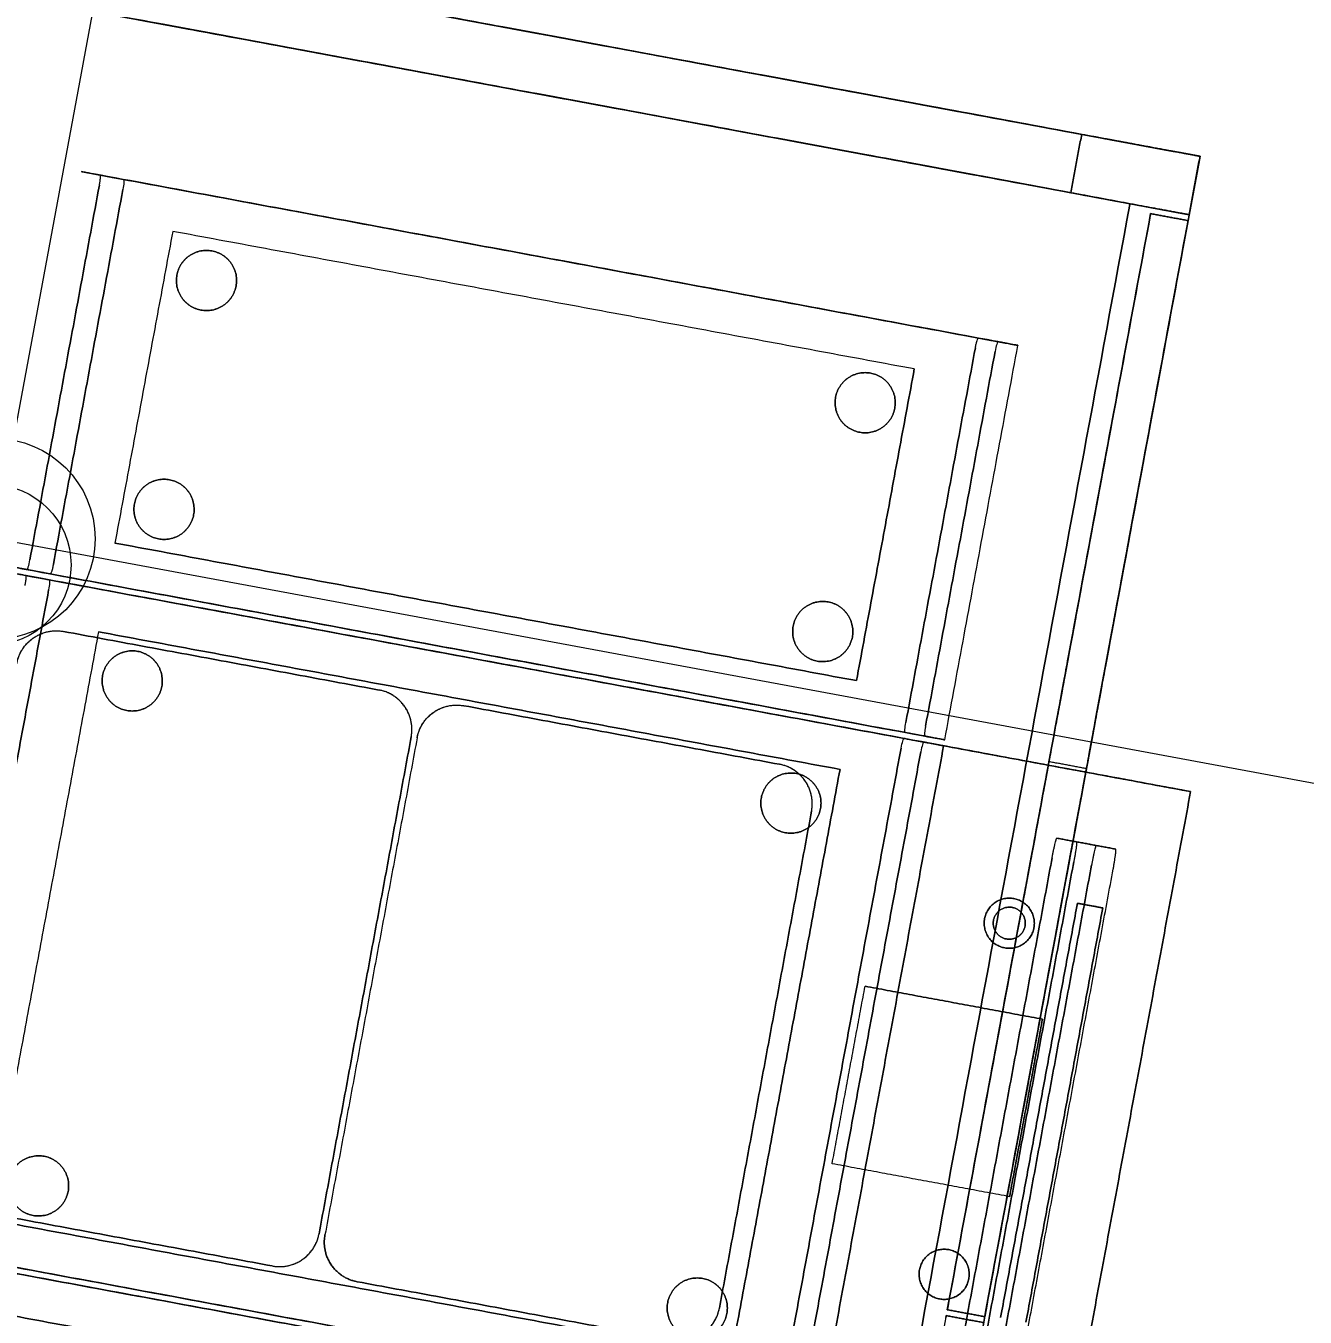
# Model space of a CAD drawing. Header units: millimetres. Extents: x 2027740 to 2136289, y -1533552 to -1491502.
# Drawn here: x 2103637 to 2104275, y -1509043 to -1508400 of the extents above; entities that cross this region are included whole.
import ezdxf

# ---------------------------------------------------------------- set-up
doc = ezdxf.new("R2010")
doc.units = ezdxf.units.MM
doc.header["$MEASUREMENT"] = 0
doc.linetypes.add('AUSGEZOGEN', pattern=[0])
doc.linetypes.add('DGN Style 4', pattern=[5874.535883, 2935.433295, -1467.716648, 3.669292, -1467.716648])
doc.layers.add('06_Ansichten', color=7, linetype='Continuous', lineweight=0)
doc.layers.add('10_Einrichtung', color=7, linetype='Continuous', lineweight=0)
doc.styles.get("Standard").update_dxf_attribs({"font": 'isocp.shx'})
doc.styles.add('Style-ISOCPEUR', font='arial.ttf')
doc.dimstyles.new('DIN919_1-50', dxfattribs={"dimscale": 2.5, "dimtxt": 5, "dimasz": 1.5, "dimexe": 2.5, "dimexo": 0, "dimgap": 1, "dimtad": 1, "dimdec": 1, "dimzin": 9, "dimdsep": 46, "dimtxsty": 'Standard', "dimblk": 'BEMSTR', "dimcen": 6, "dimse1": 1, "dimse2": 1, "dimclrd": 256, "dimclre": 7, "dimclrt": 7, "dimadec": 0, "dimazin": 0, "dimtfac": 1, "dimtdec": 0, "dimtmove": 0, "dimatfit": 1, "dimldrblk": 'BEMSTR', "dimfxl": 1, "dimtolj": 1, "dimtzin": 9, "dimarcsym": 0})

# ---------------------------------------------------------------- blocks, each defined once
blk = doc.blocks.new('BEMSTR')
for p, q in [((-0.01, -0.01), (0.01, 0.01)), ((0, 0.01), (0, -0.01)), ((-0.01, 0), (0.01, 0))]:
    blk.add_line(p, q)
blk = doc.blocks.new('*D141')
at = {"layer": '06_Ansichten', "linetype": 'AUSGEZOGEN', "lineweight": -2, "transparency": 16777216}
for p, q in [((2106314.95, -1506121.12), (2103368.73, -1505555.61)), ((2112708.24, -1507348.27), (2109261.16, -1506686.63)), ((2115654.46, -1507913.78), (2118600.67, -1508479.29))]:
    blk.add_line(p, q, dxfattribs=at)
at = {"layer": 'Defpoints', "color": 0, "linetype": 'AUSGEZOGEN', "lineweight": 0, "transparency": 16777216}
for p in [(2109306.5, -1506450.45), (2109261.16, -1506686.63), (2112753.57, -1507112.09)]:
    blk.add_point(p, dxfattribs=at)
at = {"layer": '06_Ansichten', "linetype": 'AUSGEZOGEN', "lineweight": -2, "transparency": 16777216, "xscale": 3000, "yscale": 3000, "zscale": 3000}
for p, rotation in [((2109261.16, -1506686.63), 349.1345598095053), ((2112708.24, -1507348.27), 169.1345598095054)]:
    blk.add_blockref('BEMSTR', p, dxfattribs=dict(at, rotation=rotation))
at = {"layer": '06_Ansichten', "color": 7, "linetype": 'AUSGEZOGEN', "transparency": 16777216, "insert": (2110998.1, -1506947.63), "char_height": 100, "attachment_point": 5, "rotation": 349.13456, "style": 'Style-ISOCPEUR'}
blk.add_mtext('\\A1;\\fArial|b0|i0|c00|p39;3510', dxfattribs=at)
blk = doc.blocks.new('*U181')
at = {"layer": '10_Einrichtung', "lineweight": 0}
for points in [[(-1040, 324), (-1040, 324), (-1040, 299.15), (-1040, 264)], [(-1040, 264), (-1040, 298.56), (-1040, 323), (-1040, 323)], [(-1040, 323), (-1040, 323), (-1040, 298.56), (-1040, 264)], [(-1010.4, 264), (-1010.4, 299.15), (-1010.4, 324), (-1010.4, 324)], [(-1010.4, 323), (-1010.4, 323), (-1010.4, 298.56), (-1010.4, 264)], [(-1010.4, 264), (-1010.4, 298.56), (-1010.4, 323), (-1010.4, 323)]]:
    blk.add_rational_spline(points, [1, 0.804737854124, 0.804737854124, 1], degree=3, dxfattribs=at)
at = {"layer": '10_Einrichtung', "color": 7, "linetype": 'Continuous', "lineweight": 0}
for points in [[(1040, 324), (-1040, 324)], [(-1040, 324), (1040, 324)], [(-452.7, 324), (-1006.4, 324)], [(-452.7, 324), (-1006.4, 324)], [(-452.7, 324), (-1006.4, 324)], [(-452.7, 324), (-1006.4, 324)], [(-452.7, 324), (-1006.4, 324)], [(-452.7, 324), (-1006.4, 324)], [(-729.55, 324), (-729.55, 305)], [(-729.55, 324), (-729.55, 305)], [(-729.55, 324), (-729.55, 305)], [(-452.7, 305), (-1006.4, 305)], [(-452.7, 305), (-1006.4, 305)], [(-452.7, 305), (-1006.4, 305)], [(-452.7, 305), (-1006.4, 305)], [(-1006.4, 305), (-452.7, 305)], [(-452.7, 305), (-1006.4, 305)], [(-1010, 294), (1010, 294)], [(1010, 294), (-1010, 294)]]:
    blk.add_open_spline(points, degree=1, dxfattribs=at)
at = {"layer": '10_Einrichtung', "lineweight": 0}
for points, degree in [([(-1040, 324), (-1010.4, 324)], 1), ([(-1040, -256), (-1040, 324)], 1), ([(-1040, -256), (-1040, 324)], 1), ([(-1040, 324), (-1010.4, 324)], 1), ([(-1040, 324), (-1040, 323)], 1), ([(-1040, 324), (-1040, -256)], 1), ([(-1010.4, 324), (-1040, 324)], 1), ([(-1040, 324), (-1010.4, 324)], 1), ([(-1040, 324), (-1010.4, 324)], 1), ([(-1040, 324), (-1010.4, 324)], 1), ([(-1040, 324), (-1010.4, 324)], 1), ([(-1040, 324), (-1010.4, 324)], 1), ([(-1040, 323), (-1040, 324)], 1), ([(-1040, 324), (-1010.4, 324)], 1), ([(-1040, 324), (-1010.4, 324)], 1), ([(-1040, 324), (-1010.4, 324)], 1), ([(-1040, 323), (-1040, 324)], 1), ([(-1010.4, 324), (-1040, 324)], 1), ([(-1040, 324), (-1040, 323)], 1), ([(-1040, -256), (-1040, 324)], 1), ([(-1040, -256), (-1040, 324)], 1), ([(-1040, 324), (-1010.4, 324)], 1), ([(-1010.4, 324), (-1040, 324)], 1), ([(-1040, -256), (-1040, 324)], 1), ([(-1040, 324), (-1040, 323)], 1), ([(-1040, 324), (-1010.4, 324)], 1), ([(-1040, -256), (-1040, 324)], 1), ([(-1040, -256), (-1040, 324)], 1), ([(-1040, 324), (-1010.4, 324)], 1), ([(-1040, 323), (-1040, 324)], 1), ([(-1040, 324), (-1040, -256)], 1), ([(-1040, -255), (-1040, 323)], 1), ([(-1040, -255), (-1040, 323)], 1), ([(-1040, 323), (-1040, -255)], 1), ([(-1040, -255), (-1040, 323)], 1), ([(-1040, -255), (-1040, 323)], 1), ([(-1040, -255), (-1040, 323)], 1), ([(-1040, -255), (-1040, 323)], 1), ([(-1040, -255), (-1040, 323)], 1), ([(-1040, 323), (-1040, -255)], 1), ([(-1040, -255), (-1040, 323)], 1), ([(-1040, -255), (-1040, 323)], 1), ([(-1040, 323), (-1040, -255)], 1), ([(-1040, -255), (-1040, 323)], 1), ([(-1040, -255), (-1040, 323)], 1), ([(-1040, -255), (-1040, 323)], 1), ([(-1040, -255), (-1040, 323)], 1), ([(-1040, -255), (-1040, 323)], 1), ([(-1040, -255), (-1040, 323)], 1), ([(-1010.4, -256), (-1010.4, 324)], 1), ([(-1010.4, -256), (-1010.4, 324)], 1), ([(-1010.4, 323), (-1010.4, 324)], 1), ([(-1010.4, 324), (-1010.4, -256)], 1), ([(-1010.4, 324), (-1010.4, 323)], 1), ([(-1010.4, 324), (-1010.4, 323)], 1), ([(-1010.4, 323), (-1010.4, 324)], 1), ([(-1010.4, -256), (-1010.4, 324)], 1), ([(-1010.4, -256), (-1010.4, 324)], 1), ([(-1010.4, 324), (-1010.4, -256)], 1), ([(-1010.4, 323), (-1010.4, 324)], 1), ([(-1010.4, -256), (-1010.4, 324)], 1), ([(-1010.4, -256), (-1010.4, 324)], 1), ([(-1010.4, 324), (-1010.4, 323)], 1), ([(-1010.4, 324), (-1010.4, -256)], 1), ([(-1010.4, -255), (-1010.4, 323)], 1), ([(-1010.4, -255), (-1010.4, 323)], 1), ([(-1010.4, -255), (-1010.4, 323)], 1), ([(-1010.4, -255), (-1010.4, 323)], 1), ([(-1010.4, -255), (-1010.4, 323)], 1), ([(-1010.4, 323), (-1010.4, -255)], 1), ([(-1010.4, -255), (-1010.4, 323)], 1), ([(-1010.4, -255), (-1010.4, 323)], 1), ([(-1010.4, -255), (-1010.4, 323)], 1), ([(-1010.4, -255), (-1010.4, 323)], 1), ([(-1010.4, -255), (-1010.4, 323)], 1), ([(-1010.4, -255), (-1010.4, 323)], 1), ([(-1010.4, -255), (-1010.4, 323)], 1), ([(-1010.4, -255), (-1010.4, 323)], 1), ([(-1010.4, -255), (-1010.4, 323)], 1), ([(-1010.4, -255), (-1010.4, 323)], 1), ([(-1010.4, 323), (-1010.4, -255)], 1), ([(-1010.4, 323), (-1010.4, -255)], 1), ([(-1007.4, 305), (-1007.4, 324)], 1), ([(-1007.4, 305), (-1007.4, 324)], 1), ([(-1007.4, 305), (-1007.4, 324)], 1), ([(-1007.4, 324), (-1006.4, 324)], 1), ([(-1006.4, 324), (-1007.4, 324)], 1), ([(-1007.4, 324), (-1007.4, 305)], 1), ([(-451.7, 324), (-1007.4, 324)], 1), ([(-451.7, 324), (-1007.4, 324)], 1), ([(-1007.4, 305), (-1007.4, 324)], 1), ([(-451.7, 324), (-1007.4, 324)], 1), ([(-1006.4, 324), (-1007.4, 324)], 1), ([(-1007.4, 324), (-1007.4, 305)], 1), ([(-451.7, 324), (-1007.4, 324)], 1), ([(-1007.4, 305), (-1007.4, 324)], 1), ([(-451.7, 324), (-1007.4, 324)], 1), ([(-1007.4, 324), (-1006.4, 324)], 1), ([(-1007.4, 324), (-451.7, 324)], 1), ([(-1007.4, 305), (-1007.4, 324)], 1), ([(-452.7, 324), (-1006.4, 324)], 1), ([(-452.7, 324), (-1006.4, 324)], 1), ([(-452.7, 324), (-1006.4, 324)], 1), ([(-452.7, 324), (-1006.4, 324)], 1), ([(-452.7, 324), (-1006.4, 324)], 1), ([(-1006.4, 324), (-452.7, 324)], 1), ([(-451.7, 324), (-452.7, 324)], 1), ([(-451.7, 324), (-452.7, 324)], 1), ([(-452.7, 324), (-451.7, 324)], 1), ([(-451.7, 324), (-452.03, 324), (-452.37, 324), (-452.7, 324)], 3), ([(-451.7, 305), (-451.7, 324)], 1), ([(-451.7, 305), (-451.7, 324)], 1), ([(-451.7, 305), (-451.7, 324)], 1), ([(-451.7, 305), (-451.7, 324)], 1), ([(-451.7, 305), (-451.7, 324)], 1), ([(-451.7, 324), (-451.7, 305)], 1), ([(-451.7, 305), (-451.7, 324)], 1), ([(-451.7, 305), (-451.7, 324)], 1), ([(-448.7, 305), (-448.7, 324)], 1), ([(-448.7, 305), (-448.7, 324)], 1), ([(-448.7, 305), (-448.7, 324)], 1), ([(-448.7, 305), (-448.7, 324)], 1), ([(-448.7, 305), (-448.7, 324)], 1), ([(-448.7, 324), (-448.7, 305)], 1), ([(-448.7, 305), (-448.7, 324)], 1), ([(-448.7, 305), (-448.7, 324)], 1), ([(-1006.4, 305), (-1007.4, 305)], 1), ([(-1007.4, 305), (-1006.4, 305)], 1), ([(-451.7, 305), (-1007.4, 305)], 1), ([(-451.7, 305), (-1007.4, 305)], 1), ([(-1006.4, 305), (-1006.73, 305), (-1007.07, 305), (-1007.4, 305)], 3), ([(-1007.4, 305), (-451.7, 305)], 1), ([(-451.7, 305), (-1007.4, 305)], 1), ([(-451.7, 305), (-1007.4, 305)], 1), ([(-1006.4, 305), (-1007.4, 305)], 1), ([(-1007.4, 305), (-451.7, 305)], 1), ([(-452.7, 305), (-1006.4, 305)], 1), ([(-452.7, 305), (-1006.4, 305)], 1), ([(-1006.4, 305), (-452.7, 305)], 1), ([(-452.7, 305), (-1006.4, 305)], 1), ([(-452.7, 305), (-1006.4, 305)], 1), ([(-1006.4, 305), (-452.7, 305)], 1), ([(-451.7, 305), (-452.03, 305), (-452.37, 305), (-452.7, 305)], 3), ([(-452.7, 305), (-451.7, 305)], 1), ([(-451.7, 305), (-452.7, 305)], 1), ([(-452.7, 305), (-452.37, 305), (-452.03, 305), (-451.7, 305)], 3), ([(-448.7, 305), (107, 305)], 1), ([(-448.7, 305), (-448.37, 305), (-448.03, 305), (-447.7, 305)], 3), ([(-448.7, 305), (107, 305)], 1), ([(-447.7, 305), (-448.7, 305)], 1), ([(-448.7, 305), (-447.7, 305)], 1), ([(-448.7, 305), (107, 305)], 1), ([(-447.7, 305), (-448.03, 305), (-448.37, 305), (-448.7, 305)], 3), ([(-448.7, 305), (107, 305)], 1), ([(-1010.4, 264), (-1040, 264)], 1), ([(-1010.4, 264), (-1040, 264)], 1), ([(-1040, -255), (-1040, 264)], 1), ([(-1040, -256), (-1040, 264)], 1), ([(-1040, -256), (-1040, 264)], 1), ([(-1010.4, 264), (-1040, 264)], 1), ([(-1010.4, 264), (-1040, 264)], 1), ([(-1040, 264), (-1040, -255)], 1), ([(-1040, -256), (-1040, 264)], 1), ([(-1010.4, 264), (-1040, 264)], 1), ([(-1040, -255), (-1040, 264)], 1), ([(-1040, 264), (-1010.4, 264)], 1), ([(-1040, 264), (-1040, -255)], 1), ([(-1010.4, -255), (-1010.4, 264)], 1), ([(-1010.4, -256), (-1010.4, 264)], 1), ([(-1010.4, -256), (-1010.4, 264)], 1), ([(-1010.4, 264), (-1010.4, -255)], 1), ([(-1010.4, -256), (-1010.4, 264)], 1), ([(-1010.4, -255), (-1010.4, 264)], 1), ([(-1010.4, 264), (-1010.4, -255)], 1)]:
    blk.add_open_spline(points, degree=degree, dxfattribs=at)
at = {"layer": '10_Einrichtung', "color": 7, "linetype": 'Continuous', "lineweight": 0}
for points in [[(-729.55, 324), (-574.55, 324), (-574.55, 324), (-729.55, 324), (-884.55, 324), (-884.55, 324), (-729.55, 324)], [(-729.55, 305), (-884.55, 305), (-884.55, 305), (-729.55, 305), (-574.55, 305), (-574.55, 305), (-729.55, 305)]]:
    blk.add_rational_spline(points, [1, 0.333333333333, 0.333333333333, 1, 0.333333333333, 0.333333333333, 1], degree=3, knots=[0, 0, 0, 0, 0.5, 0.5, 0.5, 1, 1, 1, 1], dxfattribs=at)
for points in [[(-1040, -266), (-1040, -301.15), (-1015.15, -326), (-980, -326)], [(-980, -326), (-1015.15, -326), (-1040, -301.15), (-1040, -266)], [(-1040, -266), (-1040, -301.15), (-1015.15, -326), (-980, -326)], [(-980, -326), (-1015.15, -326), (-1040, -301.15), (-1040, -266)]]:
    blk.add_rational_spline(points, [1, 0.804737854124, 0.804737854124, 1], degree=3, dxfattribs=at)
blk = doc.blocks.new('From Smart Solid_4')
at = {"layer": '10_Einrichtung', "color": 254, "linetype": 'Continuous', "lineweight": 0}
for points in [[(0, 15), (15, 15), (15, 0), (15, -15), (0, -15), (-15, -15), (-15, 0), (-15, 15), (0, 15)], [(0, 15), (-15, 15), (-15, 0), (-15, -15), (0, -15), (15, -15), (15, 0), (15, 15), (0, 15)]]:
    blk.add_rational_spline(points, [1, 0.707106781187, 1, 0.707106781187, 1, 0.707106781187, 1, 0.707106781187, 1], degree=2, knots=[0, 0, 0, 0.25, 0.25, 0.5, 0.5, 0.75, 0.75, 1, 1, 1], dxfattribs=at)
blk = doc.blocks.new('From Smart Solid_5')
at = {"layer": '10_Einrichtung', "color": 254, "linetype": 'Continuous', "lineweight": 0}
for points in [[(0, -15), (-15, -15), (-15, 0), (-15, 15), (0, 15), (15, 15), (15, 0), (15, -15), (0, -15)], [(0, -15), (15, -15), (15, 0), (15, 15), (0, 15), (-15, 15), (-15, 0), (-15, -15), (0, -15)]]:
    blk.add_rational_spline(points, [1, 0.707106781187, 1, 0.707106781187, 1, 0.707106781187, 1, 0.707106781187, 1], degree=2, knots=[0, 0, 0, 0.25, 0.25, 0.5, 0.5, 0.75, 0.75, 1, 1, 1], dxfattribs=at)
blk = doc.blocks.new('From Smart Solid_6')
at = {"layer": '10_Einrichtung', "color": 254, "linetype": 'Continuous', "lineweight": 0}
for points in [[(0, 15), (15, 15), (15, 0), (15, -15), (0, -15), (-15, -15), (-15, 0), (-15, 15), (0, 15)], [(0, 15), (-15, 15), (-15, 0), (-15, -15), (0, -15), (15, -15), (15, 0), (15, 15), (0, 15)]]:
    blk.add_rational_spline(points, [1, 0.707106781187, 1, 0.707106781187, 1, 0.707106781187, 1, 0.707106781187, 1], degree=2, knots=[0, 0, 0, 0.25, 0.25, 0.5, 0.5, 0.75, 0.75, 1, 1, 1], dxfattribs=at)
blk = doc.blocks.new('From Smart Solid_7')
at = {"layer": '10_Einrichtung', "color": 254, "linetype": 'Continuous', "lineweight": 0}
for points in [[(0, -15), (-15, -15), (-15, 0), (-15, 15), (0, 15), (15, 15), (15, 0), (15, -15), (0, -15)], [(0, -15), (15, -15), (15, 0), (15, 15), (0, 15), (-15, 15), (-15, 0), (-15, -15), (0, -15)]]:
    blk.add_rational_spline(points, [1, 0.707106781187, 1, 0.707106781187, 1, 0.707106781187, 1, 0.707106781187, 1], degree=2, knots=[0, 0, 0, 0.25, 0.25, 0.5, 0.5, 0.75, 0.75, 1, 1, 1], dxfattribs=at)
blk = doc.blocks.new('From Smart Solid_8')
at = {"layer": '10_Einrichtung', "color": 254, "linetype": 'Continuous', "lineweight": 0}
for points in [[(0, 15), (15, 15), (15, 0), (15, -15), (0, -15), (-15, -15), (-15, 0), (-15, 15), (0, 15)], [(0, 15), (-15, 15), (-15, 0), (-15, -15), (0, -15), (15, -15), (15, 0), (15, 15), (0, 15)]]:
    blk.add_rational_spline(points, [1, 0.707106781187, 1, 0.707106781187, 1, 0.707106781187, 1, 0.707106781187, 1], degree=2, knots=[0, 0, 0, 0.25, 0.25, 0.5, 0.5, 0.75, 0.75, 1, 1, 1], dxfattribs=at)
blk = doc.blocks.new('From Smart Solid_9')
at = {"layer": '10_Einrichtung', "color": 254, "linetype": 'Continuous', "lineweight": 0}
for points in [[(0, -15), (-15, -15), (-15, 0), (-15, 15), (0, 15), (15, 15), (15, 0), (15, -15), (0, -15)], [(0, -15), (15, -15), (15, 0), (15, 15), (0, 15), (-15, 15), (-15, 0), (-15, -15), (0, -15)]]:
    blk.add_rational_spline(points, [1, 0.707106781187, 1, 0.707106781187, 1, 0.707106781187, 1, 0.707106781187, 1], degree=2, knots=[0, 0, 0, 0.25, 0.25, 0.5, 0.5, 0.75, 0.75, 1, 1, 1], dxfattribs=at)
blk = doc.blocks.new('From Smart Solid_10')
at = {"layer": '10_Einrichtung', "color": 254, "linetype": 'Continuous', "lineweight": 0}
for points in [[(0, 15), (15, 15), (15, 0), (15, -15), (0, -15), (-15, -15), (-15, 0), (-15, 15), (0, 15)], [(0, 15), (-15, 15), (-15, 0), (-15, -15), (0, -15), (15, -15), (15, 0), (15, 15), (0, 15)]]:
    blk.add_rational_spline(points, [1, 0.707106781187, 1, 0.707106781187, 1, 0.707106781187, 1, 0.707106781187, 1], degree=2, knots=[0, 0, 0, 0.25, 0.25, 0.5, 0.5, 0.75, 0.75, 1, 1, 1], dxfattribs=at)
blk = doc.blocks.new('From Smart Solid_11')
at = {"layer": '10_Einrichtung', "color": 254, "linetype": 'Continuous', "lineweight": 0}
for points in [[(0, -15), (-15, -15), (-15, 0), (-15, 15), (0, 15), (15, 15), (15, 0), (15, -15), (0, -15)], [(0, -15), (15, -15), (15, 0), (15, 15), (0, 15), (-15, 15), (-15, 0), (-15, -15), (0, -15)]]:
    blk.add_rational_spline(points, [1, 0.707106781187, 1, 0.707106781187, 1, 0.707106781187, 1, 0.707106781187, 1], degree=2, knots=[0, 0, 0, 0.25, 0.25, 0.5, 0.5, 0.75, 0.75, 1, 1, 1], dxfattribs=at)
blk = doc.blocks.new('From Smart Solid_12')
at = {"layer": '10_Einrichtung', "color": 254, "linetype": 'Continuous', "lineweight": 0}
for points in [[(0, 8), (8, 8), (8, 0), (8, -8), (0, -8), (-8, -8), (-8, 0), (-8, 8), (0, 8)], [(0, 8), (-8, 8), (-8, 0), (-8, -8), (0, -8), (8, -8), (8, 0), (8, 8), (0, 8)]]:
    blk.add_rational_spline(points, [1, 0.707106781187, 1, 0.707106781187, 1, 0.707106781187, 1, 0.707106781187, 1], degree=2, knots=[0, 0, 0, 0.25, 0.25, 0.5, 0.5, 0.75, 0.75, 1, 1, 1], dxfattribs=at)
blk = doc.blocks.new('From Smart Solid_13')
at = {"layer": '10_Einrichtung', "color": 254, "linetype": 'Continuous', "lineweight": 0}
for points in [[(0, 12.5), (12.5, 12.5), (12.5, 0), (12.5, -12.5), (0, -12.5), (-12.5, -12.5), (-12.5, 0), (-12.5, 12.5), (0, 12.5)], [(0, 12.5), (-12.5, 12.5), (-12.5, 0), (-12.5, -12.5), (0, -12.5), (12.5, -12.5), (12.5, 0), (12.5, 12.5), (0, 12.5)]]:
    blk.add_rational_spline(points, [1, 0.707106781187, 1, 0.707106781187, 1, 0.707106781187, 1, 0.707106781187, 1], degree=2, knots=[0, 0, 0, 0.25, 0.25, 0.5, 0.5, 0.75, 0.75, 1, 1, 1], dxfattribs=at)
blk = doc.blocks.new('From Smart Solid_14')
at = {"layer": '10_Einrichtung', "color": 254, "linetype": 'Continuous', "lineweight": 0}
for points in [[(0, 12.5), (12.5, 12.5), (12.5, 0), (12.5, -12.5), (0, -12.5), (-12.5, -12.5), (-12.5, 0), (-12.5, 12.5), (0, 12.5)], [(0, 12.5), (-12.5, 12.5), (-12.5, 0), (-12.5, -12.5), (0, -12.5), (12.5, -12.5), (12.5, 0), (12.5, 12.5), (0, 12.5)]]:
    blk.add_rational_spline(points, [1, 0.707106781187, 1, 0.707106781187, 1, 0.707106781187, 1, 0.707106781187, 1], degree=2, knots=[0, 0, 0, 0.25, 0.25, 0.5, 0.5, 0.75, 0.75, 1, 1, 1], dxfattribs=at)
blk = doc.blocks.new('From Smart Solid_15')
at = {"layer": '10_Einrichtung', "color": 254, "linetype": 'Continuous', "lineweight": 0}
for points in [[(-45, 44.98), (-45, -44.98)], [(-45, 44.98), (-45, -44.98)], [(-45, -44.98), (-45, 44.98)], [(-45, 44.98), (45, 44.98)], [(45, 44.98), (-45, 44.98)], [(-45, -44.98), (-45, 44.98)], [(45, 44.98), (45, -44.98)], [(45, 44.98), (45, -44.98)], [(45, 44.98), (45, -44.98)], [(45, 44.98), (45, -44.98)], [(45, -44.98), (-45, -44.98)], [(45, -44.98), (-45, -44.98)]]:
    blk.add_open_spline(points, degree=1, dxfattribs=at)
blk = doc.blocks.new('*U182')
at = {"layer": '10_Einrichtung', "color": 7, "linetype": 'Continuous', "lineweight": 0}
for points, degree in [([(-240, 303.18), (-240, 166.66)], 1), ([(-240, 303.18), (-240, 159.99)], 1), ([(100, 303.18), (-240, 303.18)], 1), ([(-240, 303.18), (100, 303.18)], 1), ([(100, 303.18), (-240, 303.18)], 1), ([(-240, 303.18), (-240, 166.66)], 1), ([(-240, 159.99), (-240, 303.18)], 1), ([(-240, 303.18), (100, 303.18)], 1), ([(-240, 166.66), (-240, 303.18)], 1), ([(-240, 303.18), (-240, 159.99)], 1), ([(-205, 271.76), (-205, 251.79)], 1), ([(-205, 251.79), (-205, 271.76)], 1), ([(-205, 251.79), (-205, 271.76)], 1), ([(-205, 261.82), (-205, 271.76)], 1), ([(55, 272.29), (-195, 272.29)], 1), ([(55, 272.29), (-195, 272.29)], 1), ([(-175, 265.72), (-175, 270.72)], 1), ([(35, 270.72), (-175, 270.72)], 1), ([(-175, 262.87), (-175, 270.72)], 1), ([(-175, 265.72), (-175, 257.87)], 1), ([(-205, 241.85), (-205, 261.82)], 1), ([(-205, 261.82), (-205, 241.85)], 1), ([(-205, 241.85), (-205, 261.82)], 1), ([(55, 261.3), (-195, 261.3)], 1), ([(-195, 261.3), (55, 261.3)], 1), ([(-175, 257.87), (-175, 262.87)], 1), ([(-175, 257.87), (-175, 262.87)], 1), ([(35, 257.87), (-175, 257.87)], 1), ([(-205, 251.79), (-205, 241.85)], 1), ([(55, 252.31), (-195, 252.31)], 1), ([(-195, 252.31), (55, 252.31)], 1), ([(55, 241.32), (-195, 241.32)], 1), ([(-195, 241.32), (55, 241.32)], 1), ([(-243, 177.96), (-443, 177.96)], 1), ([(-443, 177.96), (-443, 177), (-443, 170.35), (-443, 158)], 3), ([(-443, 177.8), (-443, 177.86), (-443, 177.91), (-443, 177.96)], 3), ([(-443, 177.96), (-443, 177.8)], 1), ([(-443, 170.12), (-443, 174.49), (-443, 177.06), (-443, 177.84)], 3), ([(-443, 177.84), (-443, 177.83), (-443, 177.81), (-443, 177.8)], 3), ([(-443, 177.8), (-443, 177.84)], 1), ([(-443, 177.84), (-443, 177.06), (-443, 174.49), (-443, 170.12)], 3), ([(-243, 158), (-243, 170.35), (-243, 177), (-243, 177.96)], 3), ([(-243, 177.96), (-243, 177.91), (-243, 177.86), (-243, 177.8)], 3), ([(-243, 177.8), (-243, 177.96)], 1), ([(-243, 177.8), (-243, 177.81), (-243, 177.83), (-243, 177.84)], 3), ([(-243, 177.84), (-243, 177.06), (-243, 174.49), (-243, 170.12)], 3), ([(-243, 177.84), (-243, 177.8)], 1), ([(-243, 170.12), (-243, 174.49), (-243, 177.06), (-243, 177.84)], 3), ([(100, 177.96), (-240, 177.96)], 1), ([(-240, 177.96), (100, 177.96)], 1), ([(100, 177.96), (-240, 177.96)], 1), ([(-240, 177.96), (-240, 177.26), (-240, 173.49), (-240, 166.66)], 3), ([(-240, 177.8), (-240, 177.86), (-240, 177.91), (-240, 177.96)], 3), ([(100, 177.96), (-240, 177.96)], 1), ([(-240, 177.96), (-240, 177.8)], 1), ([(-240, 166.66), (-240, 173.49), (-240, 177.26), (-240, 177.96)], 3), ([(-240, 177.96), (100, 177.96)], 1), ([(100, 177.96), (-240, 177.96)], 1), ([(-240, 177.96), (100, 177.96)], 1), ([(-240, 170.12), (-240, 174.49), (-240, 177.06), (-240, 177.84)], 3), ([(-240, 177.84), (-240, 177.83), (-240, 177.81), (-240, 177.8)], 3), ([(-240, 177.8), (-240, 177.84)], 1), ([(-240, 177.84), (-240, 177.06), (-240, 174.49), (-240, 170.12)], 3), ([(-443, 170.02), (-443, 170.05), (-443, 170.09), (-443, 170.12)], 3), ([(-443, 170.12), (-443, 170.02)], 1), ([(-443, 169.23), (-443, 169.49), (-443, 169.76), (-443, 170.02)], 3), ([(-443, 170.02), (-443, 169.23)], 1), ([(-443, 167.81), (-443, 168.29), (-443, 168.77), (-443, 169.24)], 3), ([(-443, 169.24), (-443, 169.24), (-443, 169.23), (-443, 169.23)], 3), ([(-443, 169.23), (-443, 169.24)], 1), ([(-443, 169.24), (-443, 168.78), (-443, 168.31), (-443, 167.81)], 3), ([(-443, 167.81), (-443, -287.31)], 1), ([(-443, 167.81), (-443, -287.31)], 1), ([(-443, -287.31), (-443, 167.81)], 1), ([(-243, 170.12), (-243, 170.09), (-243, 170.05), (-243, 170.02)], 3), ([(-243, 170.02), (-243, 170.12)], 1), ([(-243, 170.02), (-243, 169.76), (-243, 169.49), (-243, 169.23)], 3), ([(-243, 169.23), (-243, 170.02)], 1), ([(-243, 169.23), (-243, 169.23), (-243, 169.24), (-243, 169.24)], 3), ([(-243, 169.24), (-243, 168.77), (-243, 168.29), (-243, 167.81)], 3), ([(-243, 169.24), (-243, 169.23)], 1), ([(-243, 167.81), (-243, 168.31), (-243, 168.78), (-243, 169.24)], 3), ([(-243, -287.31), (-243, 167.81)], 1), ([(-243, -287.31), (-243, 167.81)], 1), ([(-243, 167.81), (-243, -287.31)], 1), ([(-240, 170.02), (-240, 170.05), (-240, 170.09), (-240, 170.12)], 3), ([(-240, 170.12), (-240, 170.02)], 1), ([(-240, 169.23), (-240, 169.49), (-240, 169.76), (-240, 170.02)], 3), ([(-240, 170.02), (-240, 169.23)], 1), ([(-240, 167.81), (-240, 168.29), (-240, 168.77), (-240, 169.24)], 3), ([(-240, 169.24), (-240, 169.24), (-240, 169.23), (-240, 169.23)], 3), ([(-240, 169.23), (-240, 169.24)], 1), ([(-240, 169.24), (-240, 168.78), (-240, 168.31), (-240, 167.81)], 3), ([(-240, 167.81), (-240, -287.31)], 1), ([(-240, 167.81), (-240, -287.31)], 1), ([(-240, -287.31), (-240, 167.81)], 1), ([(100, -287.31), (100, 167.81)], 1), ([(100, -287.31), (100, 167.81)], 1), ([(100, 167.81), (100, -287.31)], 1), ([(103, 167.81), (103, -287.31)], 1), ([(103, 167.81), (103, -287.31)], 1), ([(103, -287.31), (103, 167.81)], 1), ([(-438, 167.32), (-248, 167.32)], 1), ([(-248, 167.32), (-438, 167.32)], 1), ([(-235, 167.32), (95, 167.32)], 1), ([(95, 167.32), (-235, 167.32)], 1), ([(-443, -275.64), (-443, 158)], 1), ([(-443, -275.64), (-443, 158)], 1), ([(-443, 158), (-443, -275.64)], 1), ([(-438, 157.32), (-248, 157.32)], 1), ([(-248, 157.32), (-438, 157.32)], 1), ([(-243, 158), (-243, -275.64)], 1), ([(-243, 158), (-243, -275.64)], 1), ([(-243, -275.64), (-243, 158)], 1), ([(-240, 158), (-240, 158.68), (-240, 159.34), (-240, 159.99)], 3), ([(-240, 159.99), (-240, 159.33), (-240, 158.66), (-240, 158)], 3), ([(-240, -275.64), (-240, 158)], 1), ([(-240, -275.64), (-240, 158)], 1), ([(-240, 158), (-240, -275.64)], 1), ([(95, 157.32), (-235, 157.32)], 1), ([(-235, 157.32), (95, 157.32)], 1), ([(100, 158), (100, -275.64)], 1), ([(100, 158), (100, -275.64)], 1), ([(100, -275.64), (100, 158)], 1), ([(103, -275.64), (103, 158)], 1), ([(103, -275.64), (103, 158)], 1), ([(103, 158), (103, -275.64)], 1), ([(-422, 129.32), (-422, -246.68)], 1), ([(-422, 129.32), (-264, 129.32)], 1), ([(-422, 129.32), (-264, 129.32)], 1), ([(-422, 129.32), (-264, 129.32)], 1), ([(-422, 129.32), (-422, -246.68)], 1), ([(-422, 129.32), (-422, -246.68)], 1), ([(-422, 129.32), (-264, 129.32)], 1), ([(-264, 129.32), (-422, 129.32)], 1), ([(-264, 129.32), (-264, -246.68)], 1), ([(-264, -246.68), (-264, 129.32)], 1), ([(-264, 129.32), (-264, -246.68)], 1), ([(-219, 129.32), (79, 129.32)], 1), ([(-219, 129.32), (-219, -246.68)], 1), ([(-219, 129.32), (79, 129.32)], 1), ([(-219, 129.32), (79, 129.32)], 1), ([(-219, 129.32), (79, 129.32)], 1), ([(79, 129.32), (-219, 129.32)], 1), ([(-219, -246.68), (-219, 129.32)], 1), ([(-219, 129.32), (-219, -246.68)], 1), ([(79, 129.32), (79, -246.68)], 1), ([(79, -246.68), (79, 129.32)], 1), ([(79, 129.32), (79, -246.68)], 1), ([(124, 129.32), (124, -246.68)], 1), ([(124, -246.68), (124, 129.32)], 1), ([(124, 129.32), (124, -246.68)], 1), ([(-196, 119.16), (56, 119.16)], 1), ([(56, 119.16), (-196, 119.16)], 1), ([(56, 119.16), (-196, 119.16)], 1), ([(-216, 99.16), (-216, -60.84)], 1), ([(-216, -60.84), (-216, 99.16)], 1), ([(-216, 99.16), (-216, -60.84)], 1), ([(76, 99.16), (76, -60.84)], 1), ([(76, 99.16), (76, -60.84)], 1), ([(76, -60.84), (76, 99.16)], 1), ([(-196, -80.84), (56, -80.84)], 1), ([(-196, -80.84), (56, -80.84)], 1), ([(-196, -80.84), (56, -80.84)], 1), ([(-196, -83.84), (56, -83.84)], 1), ([(56, -83.84), (-196, -83.84)], 1), ([(56, -83.84), (-196, -83.84)], 1), ([(-216, -103.84), (-216, -263.84)], 1), ([(-216, -263.84), (-216, -103.84)], 1), ([(-216, -103.84), (-216, -263.84)], 1), ([(76, -103.84), (76, -263.84)], 1), ([(76, -103.84), (76, -263.84)], 1), ([(76, -263.84), (76, -103.84)], 1), ([(-422, -246.68), (-264, -246.68)], 1), ([(-422, -246.68), (-264, -246.68)], 1), ([(-422, -246.68), (-264, -246.68)], 1), ([(-422, -246.68), (-264, -246.68)], 1), ([(-422, -246.68), (-264, -246.68)], 1), ([(-219, -246.68), (79, -246.68)], 1), ([(-219, -246.68), (79, -246.68)], 1), ([(-219, -246.68), (79, -246.68)], 1), ([(-219, -246.68), (79, -246.68)], 1), ([(-219, -246.68), (79, -246.68)], 1), ([(-443, -275.64), (-443, -299.29), (-443, -303.18), (-443, -287.31)], 3), ([(-438, -274.93), (-248, -274.93)], 1), ([(-248, -274.93), (-438, -274.93)], 1), ([(-243, -287.31), (-243, -303.18), (-243, -299.29), (-243, -275.64)], 3), ([(-240, -275.64), (-240, -299.29), (-240, -303.18), (-240, -287.31)], 3), ([(-235, -274.93), (95, -274.93)], 1), ([(95, -274.93), (-235, -274.93)], 1), ([(-438, -286.84), (-248, -286.84)], 1), ([(-248, -286.84), (-438, -286.84)], 1)]:
    blk.add_open_spline(points, degree=degree, dxfattribs=at)
for points, weights, degree in [([(-195, 272.29), (-205, 272.29), (-205, 271.76)], [1, 0.707106781187, 1], 2), ([(-205, 261.82), (-205, 261.3), (-195, 261.3)], [1, 0.707106781187, 1], 2), ([(-205, 251.79), (-205, 252.31), (-195, 252.31)], [1, 0.707106781187, 1], 2), ([(-195, 241.32), (-205, 241.32), (-205, 241.85)], [1, 0.707106781187, 1], 2), ([(-443, 158), (-443, 170.34), (-443, 177), (-443, 177.96)], [0.999929015706, 0.998663985691, 0.998687647123, 1], 3), ([(-243, 177.96), (-243, 177), (-243, 170.34), (-243, 158)], [1, 0.998687647123, 0.998663985691, 0.999929015706], 3), ([(-196, 119.16), (-207.72, 119.16), (-216, 110.87), (-216, 99.16)], [1, 0.804737854124, 0.804737854124, 1], 3), ([(-196, 119.16), (-216, 119.16), (-216, 99.16)], [1, 0.707106781187, 1], 2), ([(76, 99.16), (76, 110.87), (67.72, 119.16), (56, 119.16)], [1, 0.804737854124, 0.804737854124, 1], 3), ([(76, 99.16), (76, 119.16), (56, 119.16)], [1, 0.707106781187, 1], 2), ([(-196, -80.84), (-216, -80.84), (-216, -60.84)], [1, 0.707106781187, 1], 2), ([(-196, -80.84), (-207.72, -80.84), (-216, -72.56), (-216, -60.84)], [1, 0.804737854124, 0.804737854124, 1], 3), ([(56, -80.84), (76, -80.84), (76, -60.84)], [1, 0.707106781187, 1], 2), ([(76, -60.84), (76, -80.84), (56, -80.84)], [1, 0.707106781187, 1], 2), ([(-196, -83.84), (-207.72, -83.84), (-216, -92.13), (-216, -103.84)], [1, 0.804737854124, 0.804737854124, 1], 3), ([(-196, -83.84), (-216, -83.84), (-216, -103.84)], [1, 0.707106781187, 1], 2), ([(76, -103.84), (76, -92.13), (67.72, -83.84), (56, -83.84)], [1, 0.804737854124, 0.804737854124, 1], 3), ([(76, -103.84), (76, -83.84), (56, -83.84)], [1, 0.707106781187, 1], 2), ([(-196, -283.84), (-216, -283.84), (-216, -263.84)], [1, 0.707106781187, 1], 2), ([(-196, -283.84), (-207.72, -283.84), (-216, -275.56), (-216, -263.84)], [1, 0.804737854124, 0.804737854124, 1], 3), ([(-443, -287.31), (-443, -303.14), (-443, -299.23), (-443, -275.64)], [0.999867240288, 0.995414226148, 0.995413990167, 0.999866532345], 3), ([(-243, -275.64), (-243, -299.23), (-243, -303.14), (-243, -287.31)], [0.999866532345, 0.995413990167, 0.995414226148, 0.999867240288], 3), ([(-240, -287.31), (-240, -303.14), (-240, -299.23), (-240, -275.64)], [0.999867240288, 0.995414226148, 0.995413990167, 0.999866532345], 3)]:
    blk.add_rational_spline(points, weights, degree=degree, dxfattribs=at)
at = {"layer": '10_Einrichtung', "color": 254, "linetype": 'Continuous', "lineweight": 0}
for points in [[(-175, 270.72), (35, 270.72)], [(-175, 270.72), (-175, 265.72)], [(-175, 265.72), (-175, 257.87)], [(-175, 257.87), (35, 257.87)]]:
    blk.add_open_spline(points, degree=1, dxfattribs=at)
at = {"layer": '10_Einrichtung', "color": 7, "linetype": 'Continuous', "lineweight": 0}
for points, knots in [([(-443, 167.81), (-443, 167.68), (-442.51, 167.56), (-441.54, 167.47), (-440.56, 167.37), (-439.38, 167.32), (-438, 167.32)], [0, 0, 0, 0, 0.5, 0.5, 0.5, 1, 1, 1, 1]), ([(-248, 167.32), (-247.31, 167.32), (-246.67, 167.34), (-246.08, 167.36), (-245.78, 167.37), (-245.5, 167.39), (-245.23, 167.41), (-245.1, 167.41), (-244.97, 167.42), (-244.84, 167.43), (-244.77, 167.44), (-244.71, 167.45), (-244.65, 167.45), (-244.62, 167.45), (-244.58, 167.46), (-244.55, 167.46), (-244.52, 167.46), (-244.49, 167.47), (-244.46, 167.47), (-243.49, 167.56), (-243, 167.68), (-243, 167.81)], [0, 0, 0, 0, 0.25, 0.25, 0.25, 0.375, 0.375, 0.375, 0.4375, 0.4375, 0.4375, 0.46875, 0.46875, 0.46875, 0.484375, 0.484375, 0.484375, 0.5, 0.5, 0.5, 1, 1, 1, 1]), ([(-240, 167.81), (-240, 167.68), (-239.51, 167.56), (-238.54, 167.47), (-237.56, 167.37), (-236.38, 167.32), (-235, 167.32)], [0, 0, 0, 0, 0.5, 0.5, 0.5, 1, 1, 1, 1]), ([(-438, 157.32), (-438.69, 157.32), (-439.33, 157.34), (-439.92, 157.37), (-440.22, 157.39), (-440.5, 157.41), (-440.77, 157.43), (-440.91, 157.45), (-441.04, 157.46), (-441.17, 157.47), (-441.23, 157.48), (-441.29, 157.49), (-441.36, 157.5), (-441.39, 157.5), (-441.42, 157.51), (-441.45, 157.51), (-441.47, 157.51), (-441.48, 157.51), (-441.5, 157.52), (-441.51, 157.52), (-441.53, 157.52), (-441.54, 157.52), (-442.51, 157.66), (-443, 157.82), (-443, 158)], [0, 0, 0, 0, 0.25, 0.25, 0.25, 0.375, 0.375, 0.375, 0.4375, 0.4375, 0.4375, 0.46875, 0.46875, 0.46875, 0.484375, 0.484375, 0.484375, 0.492188, 0.492188, 0.492188, 0.5, 0.5, 0.5, 1, 1, 1, 1]), ([(-243, 158), (-243, 157.91), (-243.12, 157.82), (-243.36, 157.74), (-243.49, 157.7), (-243.64, 157.66), (-243.82, 157.63), (-243.91, 157.61), (-244.01, 157.59), (-244.11, 157.57), (-244.17, 157.56), (-244.22, 157.56), (-244.28, 157.55), (-244.31, 157.54), (-244.34, 157.54), (-244.37, 157.53), (-244.38, 157.53), (-244.4, 157.53), (-244.41, 157.53), (-244.43, 157.53), (-244.44, 157.52), (-244.46, 157.52), (-245.43, 157.39), (-246.61, 157.32), (-248, 157.32)], [0, 0, 0, 0, 0.25, 0.25, 0.25, 0.375, 0.375, 0.375, 0.4375, 0.4375, 0.4375, 0.46875, 0.46875, 0.46875, 0.484375, 0.484375, 0.484375, 0.492188, 0.492188, 0.492188, 0.5, 0.5, 0.5, 1, 1, 1, 1]), ([(-235, 157.32), (-236.38, 157.32), (-237.57, 157.39), (-238.54, 157.52), (-239.51, 157.66), (-240, 157.82), (-240, 158)], [0, 0, 0, 0, 0.5, 0.5, 0.5, 1, 1, 1, 1]), ([(-443, -275.64), (-443, -275.54), (-442.88, -275.45), (-442.64, -275.37), (-442.52, -275.33), (-442.36, -275.29), (-442.18, -275.25), (-442.09, -275.23), (-441.99, -275.21), (-441.89, -275.2), (-441.83, -275.19), (-441.78, -275.18), (-441.72, -275.17), (-441.69, -275.16), (-441.66, -275.16), (-441.64, -275.16), (-441.62, -275.15), (-441.61, -275.15), (-441.59, -275.15), (-441.58, -275.15), (-441.56, -275.14), (-441.55, -275.14), (-440.57, -275), (-439.39, -274.93), (-438, -274.93)], [0, 0, 0, 0, 0.25, 0.25, 0.25, 0.375, 0.375, 0.375, 0.4375, 0.4375, 0.4375, 0.46875, 0.46875, 0.46875, 0.484375, 0.484375, 0.484375, 0.492188, 0.492188, 0.492188, 0.5, 0.5, 0.5, 1, 1, 1, 1]), ([(-248, -274.93), (-247.31, -274.93), (-246.67, -274.95), (-246.08, -274.99), (-245.78, -275), (-245.5, -275.03), (-245.23, -275.05), (-245.09, -275.06), (-244.96, -275.08), (-244.83, -275.09), (-244.77, -275.1), (-244.71, -275.11), (-244.64, -275.12), (-244.61, -275.12), (-244.58, -275.13), (-244.55, -275.13), (-244.53, -275.13), (-244.52, -275.13), (-244.5, -275.14), (-244.49, -275.14), (-244.47, -275.14), (-244.46, -275.14), (-243.49, -275.28), (-243, -275.45), (-243, -275.64)], [0, 0, 0, 0, 0.25, 0.25, 0.25, 0.375, 0.375, 0.375, 0.4375, 0.4375, 0.4375, 0.46875, 0.46875, 0.46875, 0.484375, 0.484375, 0.484375, 0.492188, 0.492188, 0.492188, 0.5, 0.5, 0.5, 1, 1, 1, 1]), ([(-240, -275.64), (-240, -275.54), (-239.88, -275.45), (-239.64, -275.37), (-239.52, -275.33), (-239.36, -275.29), (-239.18, -275.25), (-239.09, -275.23), (-238.99, -275.21), (-238.89, -275.2), (-238.83, -275.19), (-238.78, -275.18), (-238.72, -275.17), (-238.69, -275.16), (-238.66, -275.16), (-238.64, -275.16), (-238.62, -275.15), (-238.61, -275.15), (-238.59, -275.15), (-238.58, -275.15), (-238.56, -275.14), (-238.55, -275.14), (-237.57, -275), (-236.39, -274.93), (-235, -274.93)], [0, 0, 0, 0, 0.25, 0.25, 0.25, 0.375, 0.375, 0.375, 0.4375, 0.4375, 0.4375, 0.46875, 0.46875, 0.46875, 0.484375, 0.484375, 0.484375, 0.492188, 0.492188, 0.492188, 0.5, 0.5, 0.5, 1, 1, 1, 1]), ([(-438, -286.84), (-438.69, -286.84), (-439.33, -286.86), (-439.92, -286.88), (-440.22, -286.89), (-440.5, -286.91), (-440.77, -286.92), (-440.9, -286.93), (-441.03, -286.94), (-441.16, -286.95), (-441.23, -286.96), (-441.29, -286.96), (-441.35, -286.97), (-441.38, -286.97), (-441.42, -286.97), (-441.45, -286.97), (-441.48, -286.98), (-441.51, -286.98), (-441.54, -286.98), (-442.51, -287.08), (-443, -287.19), (-443, -287.31)], [0, 0, 0, 0, 0.25, 0.25, 0.25, 0.375, 0.375, 0.375, 0.4375, 0.4375, 0.4375, 0.46875, 0.46875, 0.46875, 0.484375, 0.484375, 0.484375, 0.5, 0.5, 0.5, 1, 1, 1, 1]), ([(-243, -287.31), (-243, -287.25), (-243.12, -287.19), (-243.37, -287.14), (-243.49, -287.11), (-243.64, -287.08), (-243.82, -287.06), (-243.91, -287.04), (-244.01, -287.03), (-244.12, -287.02), (-244.17, -287.01), (-244.23, -287.01), (-244.28, -287), (-244.31, -287), (-244.34, -287), (-244.37, -286.99), (-244.38, -286.99), (-244.4, -286.99), (-244.41, -286.99), (-244.43, -286.99), (-244.44, -286.99), (-244.46, -286.98), (-245.44, -286.89), (-246.62, -286.84), (-248, -286.84)], [0, 0, 0, 0, 0.25, 0.25, 0.25, 0.375, 0.375, 0.375, 0.4375, 0.4375, 0.4375, 0.46875, 0.46875, 0.46875, 0.484375, 0.484375, 0.484375, 0.492188, 0.492188, 0.492188, 0.5, 0.5, 0.5, 1, 1, 1, 1]), ([(-235, -286.84), (-235.69, -286.84), (-236.33, -286.86), (-236.92, -286.88), (-237.22, -286.89), (-237.5, -286.91), (-237.77, -286.92), (-237.9, -286.93), (-238.03, -286.94), (-238.16, -286.95), (-238.23, -286.96), (-238.29, -286.96), (-238.35, -286.97), (-238.42, -286.97), (-238.48, -286.98), (-238.54, -286.98), (-239.51, -287.08), (-240, -287.19), (-240, -287.31)], [0, 0, 0, 0, 0.25, 0.25, 0.25, 0.375, 0.375, 0.375, 0.4375, 0.4375, 0.4375, 0.46875, 0.46875, 0.46875, 0.5, 0.5, 0.5, 1, 1, 1, 1])]:
    blk.add_open_spline(points, degree=3, knots=knots, dxfattribs=at)
at = {"layer": '10_Einrichtung', "color": 254, "linetype": 'Continuous', "lineweight": 0}
for name, p in [('From Smart Solid_15', (-70, 206.29)), ('From Smart Solid_13', (-159, 226.27)), ('From Smart Solid_14', (19, 226.27)), ('From Smart Solid_12', (-159, 226.27)), ('From Smart Solid_10', (-401, 108.32)), ('From Smart Solid_8', (-285, 108.32)), ('From Smart Solid_4', (-198, 108.32)), ('From Smart Solid_6', (58, 108.32)), ('From Smart Solid_11', (-401, -225.68)), ('From Smart Solid_9', (-285, -225.68)), ('From Smart Solid_5', (-198, -225.68)), ('From Smart Solid_7', (58, -225.68))]:
    blk.add_blockref(name, p, dxfattribs=at)
blk = doc.blocks.new('Cotogok')
at = {"layer": '10_Einrichtung', "color": 7, "linetype": 'Continuous', "lineweight": 0}
for name, p in [('*U182', (-1527.78, -199.04)), ('*U181', (-1040, -273))]:
    blk.add_blockref(name, p, dxfattribs=at)
blk = doc.blocks.new('*U179')
at = {"layer": '10_Einrichtung', "color": 5, "linetype": 'DGN Style 4'}
for p, q in [((-286.3, 1100.88), (-364.92, 676.57)), ((859.68, 551.16), (-493.69, 802.16))]:
    blk.add_line(p, q, dxfattribs=at)
at = {"layer": '10_Einrichtung', "color": 5}
blk.add_circle((-346.68, 774.9), 50, dxfattribs=at)
at = {"layer": '10_Einrichtung', "color": 7, "linetype": 'Continuous', "lineweight": 0, "rotation": 259.4910719329122}
blk.add_blockref('Cotogok', (-175.35, -1070.26), dxfattribs=at)

msp = doc.modelspace()

# ---------------------------------------------------------------- linework, layer by layer
at = {"layer": '10_Einrichtung', "color": 1}
msp.add_circle((2103619.8168, -1508668.3525), 40, dxfattribs=at)

# ---------------------------------------------------------------- block references
at = {"layer": '10_Einrichtung', "color": 7, "linetype": 'Continuous', "lineweight": 0}
msp.add_blockref('*U179', (2103968.4808, -1509430.2334), dxfattribs=at)

# ---------------------------------------------------------------- dimensions: what is measured, and where the dimension line sits
at = {"layer": '06_Ansichten', "linetype": 'AUSGEZOGEN'}
dim = msp.add_linear_dim(base=(2109261.1638, -1506686.6265), p1=(2112753.5718, -1507112.0933), p2=(2109306.497, -1506450.4474), angle=169.1345598, text='\\fArial|b0|i0|c00|p39;<>', dimstyle='DIN919_1-50', override={"dimscale": 20, "dimasz": 150, "dimtxsty": 'Style-ISOCPEUR', "dimtdec": 1, "dimfxl": 200}, dxfattribs=at)
dim.commit()
dim.dimension.update_dxf_attribs({"geometry": '*D141', "text_midpoint": (2110998.1021, -1506947.6326)})

doc.saveas('drawing.dxf')
